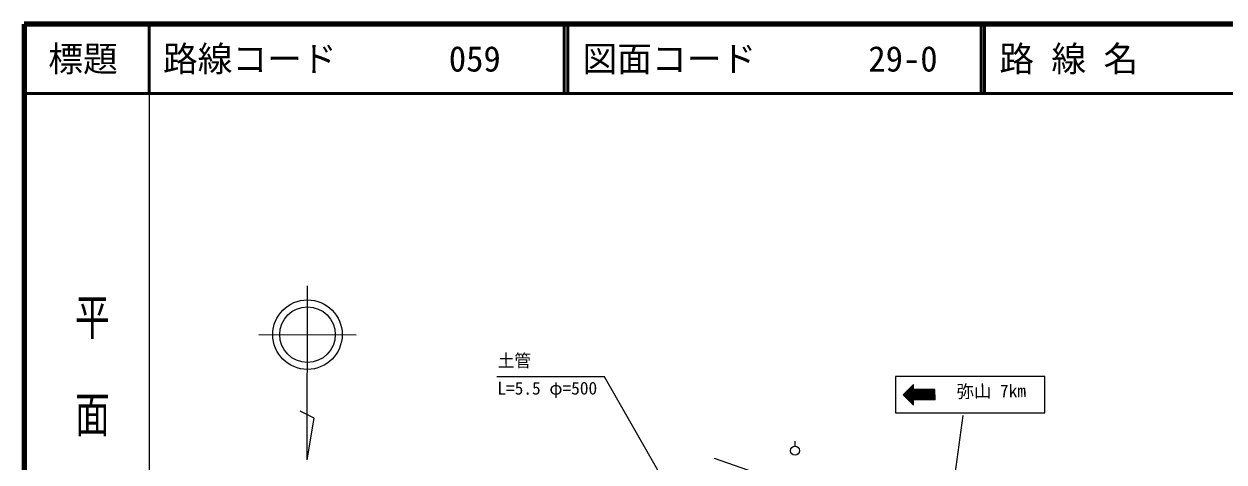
# Model space of a CAD drawing. Units: millimetres, scale not verified. Extents: x 40000 to 680000, y 20000 to 380000.
# Drawn here: x 40000 to 212715, y 317050 to 380000 of the extents above; entities that cross this region are included whole.
import ezdxf
from ezdxf.enums import TextEntityAlignment as Align

# ---------------------------------------------------------------- set-up
doc = ezdxf.new("R2010")
doc.units = ezdxf.units.MM
doc.header["$LTSCALE"] = 1000
for name, color, linetype, lineweight in [('M-BGD-HTXT', 7, 'Continuous', 13), ('M-STR-STRC', 7, 'Continuous', 25), ('M-TTL', 2, 'Continuous', 140), ('M-TTL-BAND', 7, 'Continuous', 25), ('M-TTL-LINE', 7, 'Continuous', 50), ('S-BGD', 7, 'Continuous', 25), ('S-STR-HTXT', 7, 'Continuous', 13)]:
    doc.layers.add(name, color=color, linetype=linetype, lineweight=lineweight)
doc.layers.add('M-TTL-TXT', color=7, linetype='Continuous')
doc.styles.add('@ＭＳ ゴシック', font='')
doc.styles.add('ＭＳ ゴシック', font='')
doc.styles.get('@ＭＳ ゴシック').set_extended_font_data('@MS Gothic')
doc.styles.get('ＭＳ ゴシック').set_extended_font_data('MS Gothic')

msp = doc.modelspace()

# ---------------------------------------------------------------- linework, layer by layer
at = {"layer": 'M-BGD-HTXT'}
for p, q in [((80749, 317365), (80820, 342350)), ((73805, 335374), (87796, 335334)), ((81766, 323358), (79770, 324364)), ((80749, 317365), (81766, 323358))]:
    msp.add_line(p, q, dxfattribs=at)
for radius in [4997, 3998]:
    msp.add_circle((80800, 335354), radius, dxfattribs=at)
at = {"layer": 'M-STR-STRC'}
for p, q in [((186933, 329340), (165430, 329337)), ((165430, 329337), (165430, 324114)), ((166556, 326706), (168028, 328190)), ((168028, 328183), (168021, 328183)), ((168030, 327445), (168028, 328190)), ((186933, 324116), (186933, 329340)), ((168035, 325230), (166556, 326706)), ((171119, 326762), (166600, 326750)), ((171119, 326632), (166642, 326620)), ((171119, 326892), (166729, 326881)), ((171120, 326502), (166772, 326491)), ((171118, 327022), (166859, 327011)), ((171118, 327151), (166988, 327141)), ((171118, 327281), (167117, 327271)), ((171117, 327411), (167246, 327402)), ((168029, 327533), (167375, 327532)), ((168029, 327663), (167504, 327662)), ((168029, 327793), (167634, 327792)), ((168028, 327923), (167763, 327923)), ((168028, 328053), (167892, 328053)), ((171117, 327453), (168030, 327445)), ((171121, 325982), (171117, 327453)), ((171120, 326372), (166902, 326361)), ((171120, 326242), (167032, 326232)), ((171121, 326112), (167162, 326102)), ((168033, 325974), (167291, 325973)), ((168034, 325844), (167421, 325843)), ((168034, 325715), (167551, 325713)), ((168034, 325585), (167681, 325584)), ((168035, 325455), (167811, 325454)), ((168035, 325325), (167941, 325325)), ((171121, 325982), (168033, 325974)), ((168035, 325230), (168033, 325974)), ((165430, 324114), (186933, 324116)), ((170290, 288464), (175165, 323730))]:
    msp.add_line(p, q, dxfattribs=at)
at = {"layer": 'M-TTL'}
for p, q in [((40000, 380000), (40000, 20000)), ((680000, 380000), (40000, 380000))]:
    msp.add_line(p, q, dxfattribs=at)
at = {"layer": 'M-TTL-BAND'}
msp.add_line((58000, 370000), (58000, 20000), dxfattribs=at)
at = {"layer": 'M-TTL-LINE'}
for p, q in [((58000, 380000), (58000, 370000)), ((117750, 380000), (117750, 370000)), ((118250, 380000), (118250, 370000)), ((177750, 380000), (177750, 370000)), ((178250, 380000), (178250, 370000)), ((40000, 370000), (680000, 370000))]:
    msp.add_line(p, q, dxfattribs=at)
at = {"layer": 'S-BGD'}
for p, q in [((150978, 319312), (150978, 320032)), ((147082, 314880), (139391, 317531))]:
    msp.add_line(p, q, dxfattribs=at)
msp.add_circle((150978, 318673), 640, dxfattribs=at)
at = {"layer": 'S-STR-HTXT'}
for p, q in [((123560, 329308), (108069, 329307)), ((138234, 303678), (123560, 329308))]:
    msp.add_line(p, q, dxfattribs=at)

# ---------------------------------------------------------------- texts
at = {"layer": 'M-STR-STRC', "style": 'ＭＳ ゴシック'}
msp.add_text('弥山 7km', height=1833, rotation=0.607, dxfattribs=at).set_placement((174239, 325716), align=Align.BOTTOM_LEFT)
at = {"layer": 'M-TTL-BAND', "style": '@ＭＳ ゴシック', "width": 1.4}
msp.add_text('平  面  図', height=3666, rotation=270, dxfattribs=at).set_placement((49777, 306475), align=Align.MIDDLE_RIGHT)
at = {"layer": 'M-TTL-TXT', "style": 'ＭＳ ゴシック'}
msp.add_text('標題', height=3666, dxfattribs=at).set_placement((48500, 375000), align=Align.MIDDLE_CENTER)
for s, p in [('路線コード', (60000, 375000)), ('059', (101142, 375000)), ('図面コード', (120380, 375000)), ('29-0', (161521, 375000)), ('路 線 名', (180380, 375000))]:
    msp.add_text(s, height=3666, dxfattribs=at).set_placement(p, align=Align.MIDDLE_LEFT)
at = {"layer": 'S-STR-HTXT', "style": 'ＭＳ ゴシック', "width": 0.95}
msp.add_text('土管', height=1833, rotation=0.007, dxfattribs=at).set_placement((108214, 330150), align=Align.BOTTOM_LEFT)
at = {"layer": 'S-STR-HTXT', "style": 'ＭＳ ゴシック'}
msp.add_text('L=5.5 φ=500', height=1833, rotation=0.007, dxfattribs=at).set_placement((108130, 326187), align=Align.BOTTOM_LEFT)

doc.saveas('drawing.dxf')
